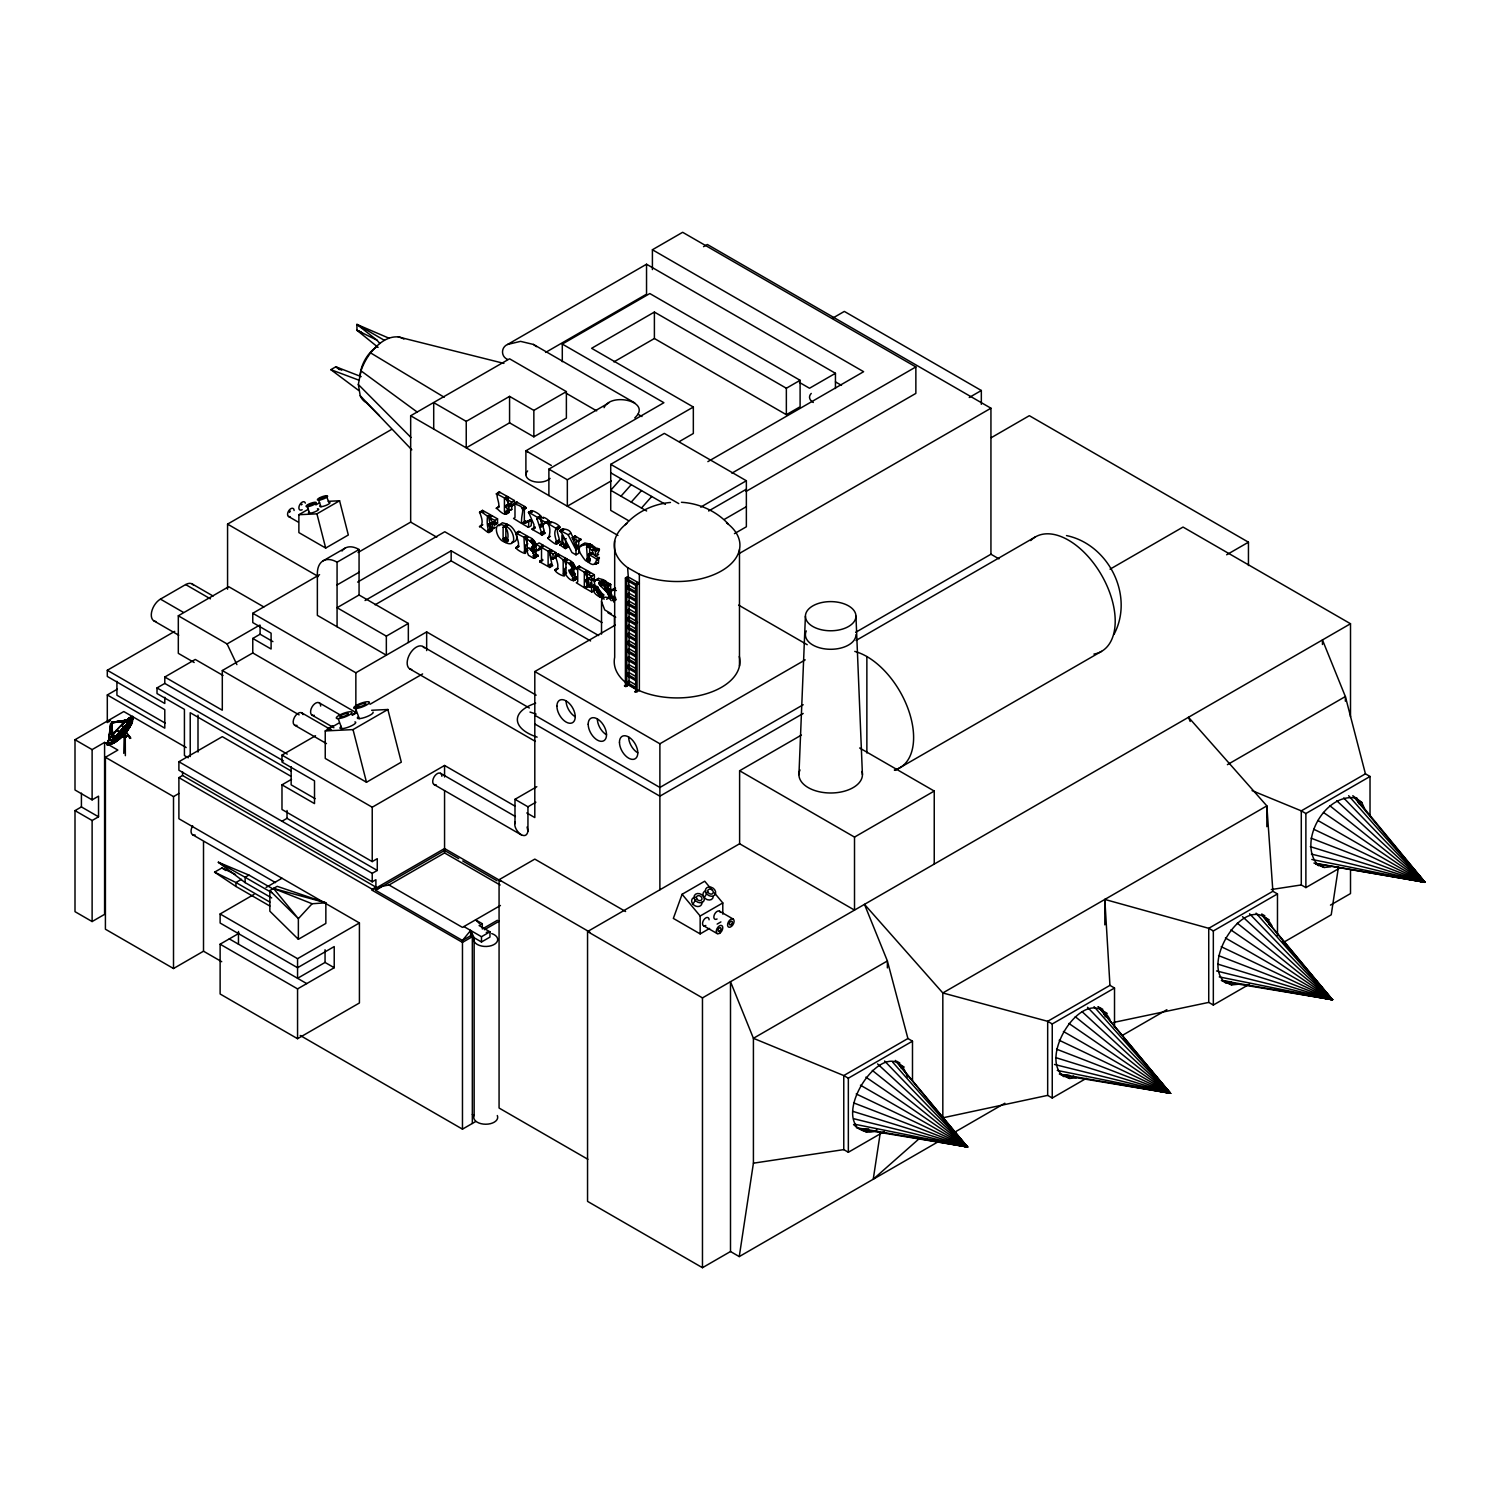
<?xml version="1.0" encoding="UTF-8"?>
<svg xmlns="http://www.w3.org/2000/svg" width="1500" height="1500" viewBox="0 0 1500 1500"><rect width="100%" height="100%" fill="white"/><g stroke="black" fill="none" stroke-linecap="round" stroke-linejoin="round"><path stroke-width="1.5" d="M378.094 347.362L356.944 330.262L356.944 324.45L389.025 338.212M472.331 1123.462L472.331 936.694L470.644 930.45L462.469 940.462L375.581 890.288L381.394 886.406L389.025 885L444.562 852.938L500.138 885.019M629.044 589.031L629.062 593.25L626.812 594.6L626.831 674.025L629.062 672.619L629.044 652.519M636.188 597.319L629.062 593.25L626.85 594.656L626.737 578.756L629.006 577.406L639.356 583.256L637.069 584.587L637.069 691.987L634.65 691.781L639.356 690.656A62.85 36.281 0 0 0 709.087 692.869A62.85 36.281 0 0 0 739.294 656.512M629.025 586.931L627.619 567.638A62.85 36.281 0 0 1 626.812 523.462M635.681 691.2L635.7 583.8L637.969 582.469M122.344 736.538L128.344 727.65L127.387 730.444M629.1 596.944L629.044 618.675M125.362 755.662L125.25 735.881M629.081 628.688L629.1 642.431M636.169 685.05L629.044 681L626.794 682.331L626.794 686.231L624.412 685.875L625.781 686.681L629.006 684.806L629.062 676.462M108.562 740.269L113.569 740.006A13.5 2.081 -46.9 0 1 116.1 736.519L114.713 736.031L121.181 735.394M127.069 724.425L127.088 723.019L127.256 724.5A14.119 2.044 -47.2 0 1 130.612 724.856L131.194 723.806L130.762 725.269A13.5 1.819 -47.8 0 1 128.25 728.756L127.912 729.75L129.225 728.194M127.256 724.556L127.256 723.094M125.644 736.275C125.1 732.169 124.144 733.2 125.475 734.569C115.275 738.075 123.563 738.506 124.519 733.013A14.513 2.269 -47.4 0 1 117.075 740.363L117.056 740.55A14.513 2.194 -47.9 0 1 112.05 742.444L112.219 742.144A13.688 1.988 -47.2 0 1 115.894 736.462L113.269 736.013L118.913 736.069L114.562 736.163L115.894 736.481A13.781 1.988 -47.3 0 0 116.888 740.288L117.056 740.55A13.5 1.856 -46.8 0 1 114.319 742.65L118.238 739.631L115.65 740.681M126.9 723.131L126.712 726.262L127.162 723.244M629.1 626.569L629.062 620.775M121.838 736.613L123.112 735.825L110.944 743.569M124.781 737.625C125.4 736.894 127.2 736.556 125.156 736.744M629.062 650.4L629.1 644.55M117.412 736.069L116.062 736.275A14.119 2.006 -47.4 0 1 123.056 728.175M121.406 733.125L119.756 732.15A13.5 2.081 -47.4 0 1 123.412 728.306L123.919 729.206L122.4 725.775L123.787 729.338M119.194 739.219L114.037 742.444A13.688 1.969 -47.2 0 0 116.944 740.306L116.944 740.175A14.119 2.062 -47.4 0 0 120.431 736.969L121.406 736.631L118.856 737.775L120.9 736.294M118.2 736.238L117.975 736.481A18.581 2.681 -47.3 0 1 107.438 744.544L107.4 744.637A18.581 2.681 -47.3 0 1 112.05 735.656L112.294 735.619A18.675 2.7 -47.3 0 1 116.794 730.369L116.906 730.219A18.281 2.644 -47.3 0 0 109.256 740.006M115.781 736.256L115.781 736.312A14.119 2.062 -47.4 0 0 116.756 740.381L115.744 740.944M129.319 736.556C130.556 735.994 119.925 736.05 124.312 733.819M131.25 720.75L131.137 722.362L131.194 720.788L112.519 722.212M119.062 739.05L116.944 740.175L118.388 739.837M120.356 732.525L117.544 730.894M798.938 774.675L805.406 616.181M132.806 716.719L131.85 721.65A14.55 2.119 -46.6 0 1 130.819 725.025L130.425 725.288A13.688 1.95 -47.4 0 1 124.706 732.544L124.331 732.881M125.213 737.475C128.231 736.312 120.881 736.838 124.837 737.681M121.894 725.062L121.969 724.688A18.581 2.7 -47.3 0 1 130.144 717.413A18.506 2.681 -47.3 0 0 121.781 724.594L121.556 724.8M116.756 740.325L115.631 740.756M116.269 736.312A13.5 2.1 -47.1 0 1 119.569 732.394L118.463 731.531M119.287 738.938L126.769 731.644L125.531 733.106M132.375 720.956L133.088 717.6A18.675 2.7 -47.3 0 1 123.675 730.763A18.394 2.662 -47.3 0 0 133.144 717.075A18.394 2.662 -47.3 0 0 122.306 724.688M132.956 719.381L132.787 717.806L131.137 724.65M132.731 719.344L132.881 717.562M110.85 723.713L108.844 740.513L110.681 723.581L112.706 722.175L131.419 721.087L133.069 717.994M493.762 527.288L495 527.212M509.156 504.169L505.65 505.65L507.863 510.544L511.706 509.55L511.856 504.581M379.444 415.706L366.3 402.656A36.938 21.319 -60 0 1 360.225 395.756L358.331 384.506L360.975 370.819A36.938 21.319 -60 0 1 370.594 352.894C377.288 344.55 386.831 335.981 398.287 336.919L503.906 363.394M590.194 582.431L591.6 583.744L591.769 578.775M130.162 720.637L130.406 717.225M130.388 720.712L130.463 718.931M130.2 722.362L130.519 717.638M122.475 735.956L120.037 738.075L121.762 735.975M119.25 736.781L118.106 736.519L119.138 736.613M125.419 737.231L125.944 737.306M127.95 729.6L124.144 734.7L131.156 724.556M127.088 726.262L127.237 724.744A13.5 2.044 -47.8 0 1 129.975 722.644L129.488 724.425L130.237 720.581M606.638 599.306C616.031 593.044 589.669 583.481 603.581 581.1L603.581 579.788L600.825 581.381C588.713 575.644 596.419 592.219 602.794 594.206L600.056 597.094C595.8 595.181 589.481 589.556 596.887 586.294M611.419 590.644L615.562 588.244C608.456 589.144 611.119 596.906 615.188 599.625M599.4 558C594.188 560.269 596.438 568.144 588.75 562.519C592.612 560.381 585.337 553.65 591.225 552.75L599.025 558.337M514.988 823.762L514.988 799.312L527.944 806.794L527.944 831.244C525.731 842.531 512.156 828.956 515.194 821.962M601.519 634.125L601.519 601.575C601.087 595.256 609.113 596.456 611.231 600.694M580.725 539.006L576.094 542.119L576 547.987L578.738 546.394L578.831 540.525L581.006 539.644L575.081 535.913L576.319 537.9M609.375 597.712C613.669 596.194 610.275 590.869 608.006 588.75M127.556 729.769L127.988 727.688M130.237 722.569A13.5 1.931 -48 0 1 130.838 725.119L130.444 725.081A14.119 2.062 -47.2 0 1 128.044 728.475L128.1 727.556M559.875 544.669L561.844 543.994L561.938 535.163L563.475 538.069C559.688 544.219 572.269 553.931 559.781 544.725M112.481 722.719L111.019 723.9L108.825 740.288A18.281 2.644 -47.3 0 0 109.669 743.775L111.056 743.55L109.369 743.831M503.119 527.212L503.119 538.8L504.394 541.875L507.15 540.281L505.875 537.225L505.875 525.619L503.119 527.212L508.35 524.812C514.369 527.006 521.906 541.725 511.819 542.269M591.394 580.837L591.562 576.319L585.562 572.869L585.562 574.237C587.794 579.113 595.613 584.381 594.3 574.744L588.3 571.275L585.562 572.869M109.669 743.775L111.131 743.775M525.112 537.975C528.225 539.231 536.606 545.513 531.581 548.606C542.175 547.106 529.988 532.987 525.112 537.975L526.763 541.819M564.3 560.588C567.413 561.863 575.794 568.125 570.769 571.219C581.362 569.719 569.175 555.619 564.3 560.588L565.95 564.431M586.594 547.35C587.7 562.931 588.169 565.613 580.2 553.106C576.056 543.656 585.694 545.325 590.55 544.2L590.55 545.456L586.594 547.35L590.55 545.456M125.213 734.475L124.744 733.331L127.144 730.95M488.794 516.994L494.794 520.462L494.625 524.944L488.794 516.994L491.55 515.419L497.55 518.869L497.494 523.2L496.312 522.806M514.35 504.862L514.406 500.55L508.406 497.081L505.65 498.656L510.881 506.456L513.638 504.862M117.975 736.462A18.506 2.681 -47.3 0 1 107.475 744.487A18.506 2.681 -47.3 0 1 112.069 735.619L112.387 735.619M526.763 544.837L525.112 546.694L528.469 555.281L533.569 558.225L538.181 555.712L534.3 558.188M565.95 567.469L564.3 569.325C564.113 575.456 573.562 585.731 576.75 577.444C575.044 584.156 564.562 564.994 570.731 571.2M597.319 554.062C604.275 542.663 591.919 553.95 589.012 547.725L591.769 544.894L589.012 546.487C597.337 546.3 597.206 563.288 592.312 550.856M132.769 717.956L132.787 717.9A18.244 2.681 -47 0 1 131.325 720.862A18.244 2.719 -47.1 0 1 127.988 725.513L127.988 725.906A18.394 2.662 -47.3 0 1 123.525 731.119L123.225 731.231A18.675 2.7 -47.3 0 1 113.625 740.869L113.231 741.131A13.5 1.913 -46.8 0 0 114.206 742.669L115.781 741.825M730.5 1251.525L739.256 1256.587L753.413 1163.175L753.413 1038.3L730.5 981.694L730.5 1251.525L702.469 1267.706L587.55 1201.369L587.55 931.556L739.612 843.75L854.513 910.106L854.513 837.094L739.612 770.756L739.612 843.75M880.144 1133.662L873.244 1179.225L920.212 1137.788M1338.469 866.962L1331.231 914.812L1283.231 942.525M129.938 725.887L131.231 722.212M130.988 723.806L131.475 721.05M111.6 723.113L113.175 740.906L111.15 723.469L113.419 741.131L114.713 741.075L113.419 741.131A18.394 2.662 -47.4 0 1 109.837 743.906L109.425 744.038A18.675 2.7 -47.3 0 1 107.025 743.719L112.031 742.163L110.381 743.119M132.731 716.381L129.694 725.737M128.925 728.231L132.037 722.663A14.513 2.119 -46.7 0 0 131.85 721.65L132.169 719.85M129.9 737.044L130.556 738.319L129.469 737.681M559.8 526.931C545.812 530.231 567.919 555.075 547.95 538.5C549.694 536.887 551.119 528.113 548.288 524.513C547.312 518.175 561.6 525.375 559.462 527.794C553.162 530.175 563.925 542.362 557.025 543.75M113.175 740.906L111.769 723.263M125.756 732.15L128.681 728.006M126.375 727.875L126.825 726.112L126.562 727.987M122.681 736.181L123.3 734.925L119.887 737.906M131.981 722.925L131.681 722.812A13.688 1.969 -47.5 0 0 131.531 721.856L131.625 721.575A14.513 2.044 -46.7 0 0 130.162 722.306L130.444 720.712M120.244 737.944L118.05 739.444M126.469 730.5L125.925 732.656M607.95 590.269L606.487 590.044L602.044 583.387C602.362 582.075 610.875 585.994 607.95 590.269L610.706 588.675L610.519 584.156L605.869 585.15M555.956 557.288L551.719 558.581L549.319 551.944L552.075 550.35L555.956 552.6L555.956 557.288L552.675 559.294L551.719 558.581M129.844 722.306L129.844 722.306A14.55 1.913 -47.3 0 0 119.662 732.112L118.444 731.606M119.756 732.225L118.65 731.381L119.756 732.15A13.5 2.119 -47.4 0 1 123.431 728.306L123.169 728.025M130.725 738.056L126.131 732.094L128.138 729.731M111 743.85L114.094 742.463A13.688 1.969 -47.2 0 1 112.294 742.219L116.119 740.381M610.95 598.125L614.212 596.138M121.706 725.006L122.606 725.887M543.3 518.344C541.931 515.062 552.919 522.394 547.369 521.4L546.656 521.775M601.781 581.1L606.262 587.044M538.35 549.675C536.569 552.825 535.219 545.381 536.419 544.481L539.156 542.906L543.056 545.138L543.056 546.544L538.35 549.675L541.819 546.844M539.4 548.306L541.106 548.081M540.225 519.3L546.356 522.844L543.9 523.369L541.125 526.5L540.262 524.513C545.662 522.056 535.969 518.513 543.3 517.388M487.594 516.3C485.1 531.638 495.431 538.406 480.3 526.406C487.031 520.05 471.581 504.225 487.594 516.3L490.331 514.706C485.963 517.669 494.4 532.2 490.35 530.288M496.312 493.931L499.35 492.019L507.188 496.388C509.212 507.975 510.6 522.825 496.462 507.956C503.269 507.206 492.731 493.106 499.35 492.019M513.469 503.831C528.188 507.019 520.669 511.256 521.606 523.444L513.544 518.438L514.988 517.556L514.988 506.137L513.469 503.831L516.506 501.938L524.85 506.569L526.163 508.012L523.237 509.887M550.5 521.756L551.044 522.938M576 547.987L572.325 537.506L578.194 540.919L576.356 541.669M576.206 568.106L579.225 566.213L587.081 570.562L587.081 586.125L584.325 587.719L576.262 582.731L577.725 581.85L577.725 570.413L576.206 568.106L579.225 566.213M579.019 566.287L579.975 567.825M126.562 727.725L126.075 729.619L126.731 727.837M127.819 729.9L128.138 728.794M111.056 723.881L113.587 740.981L111.3 723.656L112.406 722.531L131.363 721.219M111.3 723.731L113.587 740.794M130.594 717.394A18.675 2.7 -47.3 0 0 126.919 720.206A18.675 2.7 -47.3 0 1 131.494 720.788L111.919 722.175L126.806 720.337A18.281 2.644 -47.3 0 1 131.25 720.956L112.631 722.531M106.988 743.719L114.112 741.581L112.387 742.369M108.675 743.513L107.213 743.438M130.95 723.581L129.806 726.694M131.85 721.65L132.338 719.906M524.7 551.981C529.163 556.594 513.694 548.812 516.45 547.331C522.769 544.8 511.988 532.819 518.869 531.356L526.706 535.725L527.438 550.388L524.7 551.981L523.969 537.3L515.906 533.025M555.169 569.925C564.131 567.3 546.337 545.906 563.156 559.931L565.894 558.337L566.025 572.381L563.269 573.975C570.3 580.106 547.706 570.3 557.925 568.331M532.331 528.619L533.831 528.938L533.962 524.55L528.544 512.212L537.975 517.669L536.981 518.794L542.306 535.069L532.444 529.556L535.069 527.025M532.238 512.325C527.663 507.225 543.769 515.662 539.944 516.675C539.606 519.862 546.3 532.875 543.825 533.1L541.069 534.675M591.825 554.231L591.225 552.75M506.175 514.181L504.431 511.369L504.431 497.962L496.388 493.688M126.9 723.169L126.581 720.131L126.938 721.8L126.562 720.319L112.706 722.381M123.3 730.875L124.781 732.881A13.5 1.8 -47.5 0 0 128.081 728.962L127.838 728.681A13.988 2.025 -47.3 0 1 120.769 736.575L121.762 737.081M566.213 538.519C562.575 540.769 570.75 547.594 567.225 546.6M110.625 744.131L113.981 742.5L107.456 744.919M112.406 742.481A13.5 1.894 -46.7 0 0 114.188 742.725L113.963 742.781A14.513 2.137 -48 0 1 112.331 743.438L115.725 741.525M538.631 548.925L544.256 545.85L550.875 549.656C547.444 553.106 553.762 565.819 551.362 565.519M132.619 720.938L132.094 722.625M115.294 739.406L113.569 740.006L116.888 738.431L110.156 740.288M127.838 725.662L128.212 726.825L127.988 725.85M498.919 525.825L502.331 522.75L507.15 524.138L506.1 525.319M711.675 889.575L704.719 881.213L682.087 894.281L673.35 918.413L700.163 933.9L709.594 928.444M113.213 739.875L111.694 740.194M125.569 732.469L125.1 733.406L125.231 732.394M575.494 579.263L577.35 578.25M129.113 728.344L130.106 726.638L126.956 731.175M128.513 726.188L129.356 724.237M113.569 740.006L113.419 739.913A14.513 1.969 -47.8 0 1 123.188 728.212L123.188 728.025A13.988 2.025 -47.3 0 0 116.269 735.938M121.969 735.881L123.844 734.738L122.906 735.3M129.994 726.806L130.744 725.231A14.513 2.231 -46.9 0 1 124.725 732.731L119.081 739.312M1113.975 634.444C1134.487 595.95 1108.8 544.444 1066.5 535.575M582.544 545.419L585.056 543.019L590.55 544.2M124.913 732.638L125.137 731.625M128.569 726.188L126.431 730.144M128.775 726.3L127.144 729.9M127.725 729.562L126.881 730.763M111.694 722.981L126.825 720.206L127.088 723.244M576.769 544.444L578.738 548.212L578.738 553.256L576 554.85L571.95 552.506L561.938 533.4C555.769 527.906 569.513 527.606 570.862 533.137L574.8 540.675M562.725 528.75L563.587 530.344M124.275 731.362L123.319 727.837A13.988 2.025 -47.3 0 1 126.844 724.594L127.237 724.781A13.5 2.044 -47.9 0 1 130.031 722.625L130.106 722.381M128.081 728.306A13.988 2.025 -47.3 0 0 131.569 721.613L131.569 721.556A13.988 2.025 -47.3 0 0 123.6 727.669M528.394 527.362C529.612 516.863 526.856 524.569 522.694 522.788L522.694 524.062L528.394 527.362L531.131 525.769C532.369 515.269 529.612 522.975 525.45 521.194L521.606 523.444M555.881 529.275L557.325 529.144L547.744 523.35M125.025 734.231L124.031 734.156L126.656 731.719M108.562 740.475L110.681 723.581M692.906 904.125L695.325 900.375M704.231 897.581L706.631 893.831M539.869 561.038L541.519 560.85L541.519 547.425L548.119 551.25L548.119 564.637L549.881 567.469L540.019 561.975L542.625 559.444M126.731 730.2L126.431 731.719M126.619 731.85L127.425 730.688M127.856 729.769L129.019 728.062M604.087 407.662C611.006 391.819 652.744 401.681 634.763 417.881M587.737 578.831L585.562 581.175C591.319 591 586.125 577.669 590.475 577.238M585.562 587.194L591.375 587.006L591.788 592.013L594.525 590.438L594.131 585.413L588.3 585.6L585.562 587.194L585.562 588.431L591.788 592.013M121.106 735.956L120.169 735.956M120.094 738.075L122.344 735.994M123.169 735.375L121.537 737.231M125.494 736.05L129.488 736.2M590.156 586.894L593.344 585M546.319 522.131L541.125 526.5M620.981 478.725L610.725 490.275L646.613 510.975M620.981 496.181L631.238 484.65M631.238 502.106L641.494 490.575M641.494 508.031L651.731 496.481M116.475 730.181A18.506 2.681 -47.3 0 0 112.088 735.394A18.581 2.7 -47.3 0 1 116.475 730.181L116.681 729.938M116.812 730.05L117.694 731.062M511.462 506.606L511.65 502.125L505.65 498.656M122.606 736.312L123.262 735.6L119.438 739.125M269.85 890.569L298.369 918.656L273.525 888.45L325.856 902.794L312.113 903.75L298.369 918.656L298.369 939.3L325.856 923.419L325.856 902.794L277.2 886.331L269.85 890.569L269.85 911.194L298.369 939.3M625.388 524.663C636.769 511.838 653.4 503.944 670.462 502.463M123.881 732.3L124.913 733.275M120.469 737.962L121.669 736.763M118.312 736.312L119.119 736.969M118.931 739.125L121.369 737.006L119.869 737.137M614.756 588.525L611.062 591.413M112.275 722.475L126.6 720.337A18.506 2.681 -47.3 0 0 116.963 729.844A18.581 2.681 -47.4 0 1 126.581 720.3M112.069 722.306L126.6 720.112M121.219 737.156L120.788 737.006A13.5 1.8 -47 0 1 114.562 742.463M535.575 546.45L532.894 546.806M571.5 571.069L574.763 569.081M534.9 558L532.762 551.944L528.45 547.856L531.544 548.587L535.913 545.85M538.031 556.106L535.163 556.331M835.444 388.5L835.444 373.294L646.538 264.225L507.581 344.456C500.831 347.231 500.831 356.663 507.581 359.419M120.431 736.519L122.062 735.375L120.919 736.969A13.5 1.781 -47.3 0 0 124.575 733.106L124.444 732.375M120.45 736.594L121.969 735.525M115.612 741.6L117.394 740.4M121.031 737.269L120.412 737.869M488.794 523.969C494.85 520.012 492.356 535.763 488.794 525.3L488.794 523.969L492.806 522.45M118.069 739.744L119.456 738.787M118.2 739.931L119.606 738.975M114.3 742.35L116.156 740.925M625.406 685.444L625.406 578.044L627.619 576.638M625.406 578.044L628.312 577.031M629.025 666.3L626.794 667.706L635.681 672.675M629.044 681L626.812 682.406L626.794 673.95L629.062 672.619L636.188 676.688M626.85 684.15L629.062 682.725L626.812 684.075L635.681 689.156M599.025 582.694L600.825 582.675L600.825 581.381M637.519 622.406L635.681 623.475L626.756 618.413L629.044 617.081L636.188 621.131M652.406 269.587L652.406 249.75L682.65 232.294L915.862 366.938L915.862 393.394L746.044 491.438M358.031 552.506L410.663 522.112L410.663 415.763L509.569 358.8L566.381 391.613L566.381 418.069L533.85 436.837L509.569 422.831L466.238 447.844L466.238 421.388L509.569 396.375L533.85 410.381L566.381 391.613M703.538 246.675L707.344 244.481L990.938 408.206L990.938 554.231L855.712 632.306M227.569 589.219L227.569 524.119L391.481 429.488M545.606 352.425L646.538 294.169L646.538 264.225M562.294 361.706L562.294 344.062L649.819 293.55L800.1 380.306L800.1 406.762L786.356 414.694L654.394 338.512L613.894 361.894M328.275 501.319L339.581 500.775L348.319 534.994L325.688 548.062L298.875 532.594L298.875 514.706L308.306 509.269M315.844 504.919L319.631 502.725M800.1 380.306L786.356 388.238L654.394 312.056L591.619 348.3L693.337 407.025L693.337 433.481L679.331 441.562M155.869 621.506A12.956 7.481 -60 0 1 151.594 612.075A12.956 7.481 -60 0 1 160.444 599.119L185.644 584.569A12.956 7.481 -60 0 1 193.594 585.281M298.875 514.706L316.931 513.844L339.581 500.775M194.175 662.494L178.312 653.344L178.312 615.788L228.713 586.688L263.831 606.956M107.306 722.587L107.306 694.969L164.794 728.156L164.794 709.65L107.306 676.444L107.306 670.275L174.731 631.35M323.137 560.812L345.131 548.119M608.831 402.919L525.9 450.806L525.9 474.675M107.306 694.969L117.263 689.212M359.062 594.994L337.069 607.706L386.344 636.15L386.344 655.2L317.362 615.375L317.362 573.581A27.862 16.087 60 0 1 337.069 562.2L359.062 549.506L359.062 594.994L408.337 623.456L408.337 642.488M252.769 613.275L355.856 672.788L355.856 712.463L252.769 652.95L252.769 638.456L271.106 649.031L271.106 633.169L252.769 622.575L252.769 613.275L319.575 574.706M287.25 754.106L164.794 683.419L164.794 677.025L195.262 659.438L223.031 675.469M178.312 615.788L227.081 643.931L259.331 625.312M188.287 757.781L184.425 755.55L184.425 709.387L157.012 693.544L157.012 687.919L164.794 683.419M337.069 584.944L359.062 572.25M496.462 494.381L500.175 492.356M75 739.725L92.119 749.606L104.588 742.406L104.588 914.344L92.119 921.544L75 911.663L75 810.619L92.119 820.5L98.531 816.806L98.531 796.163L92.119 799.875L75 789.994L75 739.725L123.787 711.544L186.188 747.562M252.769 638.456L260.1 634.219L272.925 641.625M548.888 495.562L548.888 469.125L663.9 402.712L562.294 344.062M357.619 582.094L444.788 531.75L602.062 622.556M479.456 512.269L482.494 510.356L490.331 514.706M504.431 497.962L507.188 496.388M479.606 512.719L483.319 510.694M496.312 508.238L499.219 506.363M496.388 508.538L499.125 506.944M511.65 502.125L514.406 500.55M505.65 505.65L511.125 503.194M164.794 677.025L222.3 710.212L222.3 670.538L252.769 652.95M505.65 506.962L508.406 504.056M832.256 318.394L844.331 311.419L981.337 390.506L981.337 404.306M510.413 506.062L513.169 504.469M513.619 504.281L517.331 502.256M510.881 506.456L514.406 504.563M479.456 526.556L482.812 524.738M504.563 512.044L507.319 510.45M479.531 526.875L482.213 524.981M505.219 512.7L508.144 511.238M507.863 510.544L511.125 509.419M505.556 512.962L508.294 511.369M508.387 510.994L511.819 509.325M504.938 513.825L508.819 511.875M494.794 520.462L497.55 518.869M505.95 514.256L509.006 512.362M489.544 524.081L494.269 521.531L490.069 524.044M491.887 523.387L494.625 521.794M548.888 469.125L567.337 479.775L693.337 407.025M488.794 525.3L491.55 523.725M492.094 523.65L494.85 522.075M522.094 508.162L524.85 506.569M494.025 524.775L496.781 523.2M494.794 524.475L497.55 522.881M494.625 524.944L497.494 523.2M523.106 508.931L525.844 507.356M365.062 600.525L451.163 550.819L598.669 635.55M522.506 509.719L526.087 507.675M522.712 509.794L526.163 508.012M487.725 530.381L490.462 528.787M488.381 531.038L491.287 529.575M491.531 529.331L494.269 527.737M488.7 531.3L491.438 529.706M491.887 529.481L494.963 527.663M488.1 532.163L490.837 530.569M489.225 531.788L491.962 530.212M489.094 532.575L492.15 530.7M504.394 541.875C495.881 539.775 491.7 519.45 504.394 525.712L507.15 524.138M628.744 520.763L610.725 510.375L610.725 464.344L664.331 433.387L746.362 480.75L746.362 526.781L734.438 533.644M528.469 512.438L531.506 510.581M528.506 512.681L531.262 511.106M221.719 961.706L203.513 951.206L173.513 968.531L105.412 929.212L105.412 757.275L117.862 750.075L104.588 742.406M531.394 511.35L528.656 512.944L531.581 511.575M375.075 604.8L451.163 560.869L590.588 640.95M523.612 523.2L526.369 521.606M526.819 521.719L530.006 519.844M524.269 523.35L530.438 519.994M525.037 523.331L528.975 521.044M528.019 521.831L530.775 520.237M528.244 522.075L530.981 520.481M537.769 517.369L540.506 515.775M537.188 518.25L540.731 516.094M537.619 518.306L540.788 516.413M537.056 519.094L540.694 516.656M503.119 538.8L505.875 537.225M537.075 519.131L539.831 517.556M503.344 539.475L506.081 537.881M503.756 540.037L506.494 538.462M515.85 533.25L518.869 531.356M516 533.7L518.738 532.125M504.394 540.637L507.15 539.062M516.956 533.269L519.712 531.694M505.613 526.388C514.106 528.506 518.4 548.906 505.613 542.569L508.35 539.738M611.344 480.825L567.337 506.213L567.337 479.775M505.613 542.569L508.35 540.994M532.144 528.9L534.9 527.306M532.219 529.219L534.975 527.625M532.444 529.556L535.2 527.962M546.094 522.206L548.85 520.613M546.281 522.525L549.038 520.931M546.056 523.125L549.094 521.25M540.562 527.25L543.319 525.656M523.969 537.3L526.706 535.725M547.688 523.575L550.706 521.681M548.794 523.594L551.55 522M525.487 538.181L528.225 536.587M515.85 547.575L518.738 545.7M540.694 532.894L543.45 531.319M515.906 547.875L518.663 546.281M516.112 548.175L518.869 546.6M529.594 540.862L532.35 539.288M541.688 533.812L544.425 532.238M542.212 534.319L544.95 532.725M530.513 541.688L533.269 540.112M542.081 535.125L545.138 533.25M525.112 545.438L527.869 543.844M530.7 541.875L533.644 540.487M556.181 527.85L558.938 526.256M531.938 543.263L534.694 541.688M556.481 529.294L560.006 527.25M557.156 529.425L560.081 527.569M532.688 544.444L535.425 542.85M533.119 545.588L535.875 543.994M75 810.619L81.413 806.925L98.531 816.806M524.081 551.344L526.838 549.769M559.819 530.644L563.1 528.75M547.688 537.881L550.425 536.306M559.95 531.056L563.569 528.956M533.269 546.656L536.006 545.081M560.306 531.431L563.044 529.837M524.869 552.112L527.831 550.688M835.444 373.294L809.513 388.256L799.462 382.444M531.3 550.106C537.038 545.325 534.169 554.944 538.162 555.619M531.562 550.369L534.319 548.794M532.256 551.156L534.994 549.581M536.419 544.481L540.3 546.731L543.056 545.138M386.344 636.15L408.337 623.456M532.762 551.944L535.519 550.369M533.081 552.694L535.837 551.1M537.281 550.481L540.037 548.888M533.194 553.331L535.931 551.756M537.881 550.631L540.938 548.663M555.881 541.669L558.638 540.075M559.969 530.344L568.125 534.731L570.862 533.137M556.275 542.156L559.012 540.562M533.194 555.675L535.931 554.081M556.481 542.325L559.219 540.731M533.25 555.994L536.006 554.4M555.806 543.188L559.462 540.938M533.494 556.219L536.663 554.625M534.113 556.181L537.225 554.625M556.181 543.413L559.913 541.406M239.1 933.225L220.125 944.194L220.125 993.994L297.562 1038.694L359.419 1002.975L359.419 922.95L178.894 818.738L178.894 777.619L372.225 889.237L375.9 887.119L375.9 879.712L372.225 881.831L178.894 770.212L178.894 761.737L222.3 736.669L291.038 776.362M534.656 556.294L537.562 554.812M557.325 543.45L560.081 541.875M535.181 556.8L537.938 555.206M533.569 558.225L536.325 556.631M548.119 551.25L550.875 549.656M559.763 544.875L563.25 543.094L560.494 544.688M572.25 537.731L575.269 535.856M561.131 544.669L563.888 543.075M572.344 538.106L575.081 536.512M572.663 538.5L575.419 536.906M572.812 538.65L575.55 537.056M563.569 544.969L566.306 543.394M707.869 461.625L863.625 371.7L652.406 249.75M563.831 545.719L566.569 544.125M564.281 546.45L567.019 544.856M539.7 561.319L542.438 559.725M539.775 561.638L542.531 560.062M564.919 547.2L567.675 545.606M540.019 561.975L542.756 560.4M549.319 551.944L553.2 554.175L555.956 552.6M565.35 547.594L568.106 546.019M565.669 548.025L568.406 546.431M576.094 542.119L580.931 539.325M565.462 548.625L568.5 546.788M577.875 541.519L581.006 539.644M555.019 555.862L558.056 553.987L565.894 558.337M555.169 556.331L558.881 554.306M555.637 556.819L558.806 555.6M552.319 559.125L555.056 557.55M355.856 672.788L426.656 631.912L536.156 695.156M580.763 545.438L584.212 543.337M178.894 777.619L182.55 775.5L375.9 887.119M580.2 546.131L582.938 544.538M548.25 565.331L551.006 563.738M576 554.85L576 549.806L578.738 548.212M548.906 565.988L551.663 564.394M549.075 566.119L551.812 564.525M549.225 566.231L551.981 564.656M549.769 566.737L552.506 565.163M586.931 545.363L589.688 543.769M587.362 545.569L590.1 543.975M549.637 567.525L552.712 565.65M564.675 560.794L567.413 559.219M555.019 570.188L557.775 568.612M555.094 570.506L557.85 568.913M568.781 563.494L571.538 561.9M592.031 550.425L595.069 549.281M569.7 564.319L572.456 562.725M594.169 550.087L597.506 548.362M572.644 562.913L569.888 564.506L572.831 563.119M594.956 549.975L597.938 548.494M588.169 554.644L590.906 553.05M588.337 555.131L591.094 553.556M595.8 550.594L598.556 549.019M588.244 554.4L592.219 553.181M595.931 550.894L598.669 549.3M595.969 551.269L598.706 549.694M571.125 565.894L573.881 564.3M731.887 473.156L915.862 366.938M105.412 757.275L173.513 796.594L178.894 793.481M571.856 567.075L574.612 565.481M586.556 559.106L589.312 557.512L589.988 545.325M586.725 559.594L589.312 557.512M572.306 568.2L575.044 566.625M587.044 560.044L590.288 558.956L587.531 560.55M572.456 569.288L575.194 567.694M563.869 574.594L566.625 573.019L564.056 574.725M595.481 556.275L598.65 554.475M570.112 571.181L575.081 568.481M587.381 561.712L590.288 560.231L587.531 561.806M576.356 568.556L579.094 566.981M576.281 567.863L580.069 566.531M570.487 572.719L573.375 571.275L575.7 577.312M570.75 573L573.506 571.406M589.481 554.756L596.381 558.919L599.119 557.325M571.425 573.787L574.181 572.194M599.344 558.206L596.4 559.931L599.325 557.644M571.95 574.575L574.688 572.981M572.269 575.306L575.006 573.713M572.362 575.962L575.119 574.369M594.206 564.338L598.425 562.706L598.725 558.356M594.919 564.375L598.069 562.781M595.669 564.3L598.425 562.706M572.362 578.288L575.119 576.712M572.438 578.606L575.194 577.031M577.312 568.125L584.325 572.156L587.081 570.562M572.663 578.831L576.413 577.238M573.094 578.831L576.675 577.388M573.844 578.906L576.75 577.444M574.012 579.019L577.125 577.837M700.688 507.112L746.362 480.75M573.488 580.8L577.219 578.738M585.562 579.844L589.05 578.362L586.294 579.956M591.562 576.319L594.3 574.744M178.894 761.737L372.225 873.356L377.269 870.45L377.269 858.675L372.225 861.6L281.981 809.494L281.981 784.837L314.513 803.606L314.513 780.862L281.981 762.094L281.981 755.119L315.525 735.75M327.3 728.962L333.019 725.662M352.05 714.675L355.856 712.463M370.012 704.288L422.606 673.931M371.644 710.269L387.863 709.5L401.306 762.15L366.488 782.25L325.238 758.438L325.238 730.931L338.794 723.113M352.331 715.294L356.194 713.062M708.638 510.994L746.362 489.206M591.525 580.688L594.3 578.794M594.356 580.8L598.5 578.4L603.581 579.788M594 581.569L598.5 578.4M588.281 585.188L591.038 583.612M588.638 585.337L591.731 583.519M585.562 588.431L588.3 585.6M591 586.725L593.738 585.15M591.375 587.006L594.131 585.413M591.619 587.269L594.375 585.675M598.894 583.181L602.756 580.875M591.75 587.587L594.487 586.013M598.987 583.725L604.8 580.538L608.85 583.669M599.25 584.325L602.006 582.731M602.606 582.525L605.363 580.931M593.888 588.263L596.7 586.425M599.7 584.981L602.456 583.387M603.113 582.881L605.869 581.287M594.131 587.888L597.994 586.875M600.356 585.712L603.094 584.138M600.056 597.094L595.556 589.163L598.312 587.569M325.238 730.931L353.025 729.6L387.863 709.5M600.975 586.331L603.731 584.738M595.95 590.269L598.688 588.694C598.762 591.375 607.35 597.225 601.256 596.494L601.256 597.788L604.256 599.081M605.381 584.794L608.137 583.2M606.3 585.244L609.619 583.481M596.438 591.375L599.194 589.781M607.2 585.188L609.956 583.612M607.537 585.431L610.275 583.856M607.762 585.75L610.519 584.156M597.075 592.481L599.812 590.887M607.894 586.106L610.65 584.513M607.95 586.538L610.706 584.944M724.519 519.281L746.362 506.663M600.581 592.013L597.825 593.606L600.712 592.219M604.5 589.594L607.256 588M598.931 594.881L601.669 593.306M606.3 591.487L610.631 588.956M609.206 590.1L606.45 591.675L609.356 590.325M600.056 595.8L602.794 594.206M601.256 596.494L604.012 594.9M607.556 593.231L610.294 591.638M608.194 594.45L610.95 592.875M608.587 595.613L611.344 594.038M281.981 784.837L291.544 779.306M608.719 596.737L611.475 595.144M608.587 597.75L611.344 596.156M608.194 598.5L610.95 596.925M611.194 597.731L614.55 596.269M613.013 600.131L612.619 599.006L615.375 597.431L615.75 598.538L613.013 600.131L614.119 602.325M613.5 601.219L616.256 599.644M969.244 397.481L981.337 390.506M526.781 812.944L534.806 817.575L534.806 671.55L615.206 625.144M738.656 553.856L990.938 408.206M281.981 821.25L287.025 818.344L377.269 870.45M269.85 906.038L235.95 886.462L214.594 872.156L221.925 867.919L235.519 874.5M991.331 437.644L1029.338 415.688L1248.45 542.194L1248.45 565.519M535.669 703.181C509.812 711.9 512.288 728.981 537.131 737.119M241.444 879.319L235.95 882.506L214.594 872.156M273.6 889.312L248.925 875.081L245.119 877.275L218.325 862.256L245.119 882.6L271.688 897.938M281.981 755.119L372.225 807.225L444.562 765.469L514.763 805.988M220.125 944.194L297.562 988.894L334.219 967.725L334.219 946.575L297.562 967.725L220.125 923.025L220.125 913.969L254.044 894.375M266.025 887.475L281.981 878.25M514.988 799.312L536.812 786.712M372.225 889.237L372.225 890.288L444.562 848.531L500.719 880.95M375.581 890.288L444.562 850.462L458.7 858.638M527.944 806.794L535.875 802.219M534.806 671.55L659.888 743.775L805.219 659.869M220.125 913.969L297.562 958.669L359.419 922.95M856.013 640.481L1035.431 536.887M334.219 967.725L325.05 962.437L297.562 978.319L297.562 958.669M587.85 1159.275L499.069 1108.031L499.069 879.731L534.806 859.106L625.594 911.512M803.194 704.738L659.888 787.463L534.806 715.256M803.194 713.456L659.888 796.181L534.806 723.975M500.437 905.494L462.469 927.394L389.025 885M739.612 770.756L801.394 735.075M497.4 920.288L482.306 929.006L482.306 923.719L479.1 925.556L489.956 931.819L489.956 937.106L481.481 942L470.644 935.737L462.469 940.462M372.225 890.288L462.469 942.394L472.331 936.694M484.444 929.719L499.069 921.262M1110.056 569.175L1183.031 527.062L1350.506 623.738L1350.506 716.794M463.912 926.569L481.481 936.712L489.956 931.819L486.281 932.344M1226.644 554.775L1248.45 542.194M895.275 770.381L1101.525 651.375M700.163 933.9L700.163 916.013L722.794 902.944L714.45 892.913M854.513 837.094L934.237 791.062L934.237 864.075M717.131 924.094L720.9 921.919M300.225 1035.487L462.469 1129.144L475.706 1121.513M587.55 931.556L702.469 997.894L1350.506 623.738M1227.394 764.663L1345.369 696.544L1322.456 639.938L1322.456 644.494M1370.025 815.831L1370.025 776.475L1365.431 773.831L1301.287 810.862L1252.069 790.613M912.488 1080.506L912.488 1041.169L907.913 1038.525L843.769 1075.556L753.413 1038.3L887.381 960.956L864.469 904.35L942.825 992.963L1047.675 1021.313L1052.25 1023.956L1114.519 988.013L1114.519 1027.35M1339.95 867.919L1305.881 887.587L1301.287 884.944L1301.287 810.862L1305.881 813.525L1370.025 776.475M884.419 1131.431L848.344 1152.262L843.769 1149.619L843.769 1075.556L848.344 1078.2L912.488 1041.169M1114.519 988.013L1109.944 985.369L1047.675 1021.313L1047.675 1095.375L1052.25 1098.019L1086.394 1078.312M1277.475 935.588L1277.475 893.925L1272.881 891.281L1208.737 928.312L1104.825 899.438L1104.825 924.862M1249.406 984.206L1213.331 1005.037L1208.737 1002.394L1208.737 928.312L1213.331 930.956L1277.475 893.925M1330.463 905.119L1350.506 893.569L1350.506 870.3M739.256 1256.587L940.069 1140.656M954.244 1132.463L1004.869 1103.231M1122.319 1035.413L1166.869 1009.706M358.781 390.525L330.844 369.656L335.831 366.806L361.181 376.613M629.062 610.725L626.756 612.038L635.681 617.119M113.981 741.319L115.987 740.194M114.094 742.706L112.5 743.419L114.337 742.388M116.812 738.6L118.575 737.644M539.062 548.438L540.3 546.731M114.037 741.3L112.237 742.2A13.5 2.006 -46.8 0 1 113.025 740.887M507.581 344.456L520.538 341.363L533.494 344.456L634.763 402.919M119.569 732.394L118.575 731.737M876.863 1129.969C868.462 1135.088 859.913 1130.175 853.556 1124.569M119.419 731.944L117.675 730.744M121.219 736.838L122.213 736.538M126.881 724.8L126.881 724.519A14.119 2.006 -47.3 0 0 123.394 727.819L123.244 728.194M115.181 739.5L117 738.787M123.188 731.231L123.375 731.306A18.281 2.644 -47.3 0 1 113.737 740.644M516.506 501.938L516.825 503.175M612 590.119L616.369 590.513M482.494 510.356L483.637 512.456M121.35 735.188L120.056 735.6L121.181 735.337M558.056 553.987L558.375 555.244M110.606 743.925L107.4 744.637M560.006 542.1L558.938 541.819M116.756 730.425L117.825 730.931M508.931 512.606L507.206 511.95M108.637 743.25L110.419 743.025M574.237 569.475L571.35 569.212M1047.675 1095.375L942.825 1117.819L942.825 992.963L1266.844 805.894L1188.487 717.281L1190.194 721.481M1113.862 1022.381L1208.737 1002.394M115.819 740.606L114.469 740.887L115.912 740.869M1271.325 889.538L1301.287 884.944M753.413 1163.175L843.769 1149.619M112.162 722.4L126.394 720.3M506.4 505.763L508.95 505.312L508.744 511.163M1315.463 863.944L1324.2 867.469L1330.837 866.794M1231.481 981.825L1223.269 981.094M1261.706 914.513L1332.45 999.75L1221.375 980.513L1231.65 984.9L1238.287 984.244M1069.481 1075.369L1061.269 1074.619M1069.631 1078.444L1065.056 1075.8L1170.431 1093.275L1098.244 1006.706L1170.431 1093.275L1059.356 1074.038L1069.631 1078.444L1076.269 1077.788L1073.213 1076.025M868.725 1128.844L862.087 1129.5L858.3 1128.319M131.081 720.956A18.506 2.681 -47.3 0 1 118.444 735.956A18.581 2.681 -47.4 0 0 131.137 720.919L112.069 722.044M113.513 740.794L114.581 740.794M552.675 559.294L553.2 554.175M110.231 740.175L108.788 740.475L110.306 740.381M681.45 502.294C699.056 503.288 716.325 511.031 728.306 524.025M611.231 613.669L604.744 609.919L601.519 601.575M525.994 508.294L524.344 508.481L524.344 521.85M1315.819 863.644L1425 882.3L1357.181 799.763L1361.756 802.425L1364.494 808.481M896.719 1061.756L967.463 1146.975L862.087 1129.5L866.663 1132.144M1313.925 863.062L1425 882.3L1352.812 795.712L1361.756 802.425M856.388 1127.738L967.463 1146.975L895.275 1060.406M1369.875 872.175L1374.469 873.019M1379.062 873.862L1425 882.3L1409.869 864.506M1275.037 989.194L1279.631 990.037M1284.225 990.881L1295.7 993M1300.294 993.844L1332.45 999.75L1261.725 914.944M1117.612 1083.581L1122.206 1084.425M1126.8 1085.269L1131.394 1086.112M1135.987 1086.956L1170.431 1093.275L1123.519 1038.169M916.95 1137.694L921.544 1138.538M926.138 1139.381L967.463 1146.975L949.312 1125.638M118.931 736.744L120.638 736.763L118.931 736.8M1311.825 859.462L1425 882.3L1348.631 795.694M1219.275 976.912L1332.45 999.75L1282.5 941.062M1057.256 1070.438L1170.431 1093.275L1094.081 1006.669M854.288 1124.137L967.463 1146.975L892.631 1062.113M1407.113 878.156L1425 882.3L1415.606 872.231M1319.044 996.637L1332.45 999.75L1256.081 913.144M1154.794 1089.656L1170.431 1093.275L1159.481 1081.538M954.056 1143.881L967.463 1146.975L962.775 1141.95M530.006 712.069L536.175 714.113M1311.356 854.062L1425 882.3L1343.737 797.981M1216.538 970.95L1332.45 999.75L1321.5 987.994M1054.519 1064.475L1170.431 1093.275L1087.537 1007.288M853.819 1118.737L967.463 1146.975L884.569 1060.987M505.613 541.312C509.231 540.675 508.425 530.55 505.613 527.625L508.35 524.812M594.15 579.244L593.119 578.738M112.069 735.656L113.513 735.975M112.144 735.825L113.4 736.181M1357.388 798.356C1326.188 790.875 1296.431 842.438 1318.5 865.706M1268.888 924.169L1271.944 925.931C1250.081 885.544 1198.088 962.475 1225.95 983.156M1109.944 1019.475C1088.062 979.087 1036.069 1056 1063.95 1076.681M907.444 1077C892.125 1029.769 837.544 1101.394 856.613 1126.331M1416.112 879.525L1425 882.3L1336.763 800.775M1310.288 846.638L1425 882.3L1329.844 805.725M1328.006 998.363L1332.45 999.75L1249.556 913.762M1217.738 964.087L1332.45 999.75L1242.506 916.669M1163.775 1091.194L1170.431 1093.275L1082.194 1011.769M1055.719 1057.612L1170.431 1093.275L1167.019 1090.125M963.019 1145.588L967.463 1146.975L877.537 1063.894M852.75 1111.312L967.463 1146.975L962.325 1142.231M131.85 722.494L132.056 722.569A14.513 2.175 -46.7 0 1 130.819 725.006M330.844 369.656L358.725 380.1M596.7 548.513L591.769 544.894M1311.112 838.162L1425 882.3L1323.45 812.475M1218.562 955.613L1332.45 999.75L1329.019 996.581M1056.544 1049.156L1170.431 1093.275L1075.275 1016.7M853.575 1102.856L967.463 1146.975L872.306 1070.4M273.525 888.45L312.113 903.75M362.831 333.675L356.944 330.262L361.219 332.044M248.925 875.081L218.325 862.256L225.975 866.794M1418.681 879.581L1425 882.3L1317.956 820.5M1328.231 997.931L1332.45 999.75L1237.294 923.175M1166.231 1091.475L1170.431 1093.275L1166.775 1090.537M963.263 1145.175L967.463 1146.975L961.969 1142.85M124.144 737.569L123.787 753.375M1313.756 829.256L1425 882.3M1221.206 946.706L1332.45 999.75L1227.075 982.256L1231.65 984.9M1059.188 1040.25L1170.431 1093.275L1068.9 1023.45M856.219 1093.95L967.463 1146.975L865.913 1077.15M113.381 740.1L113.325 740.081A14.513 2.025 -47.9 0 0 112.088 742.425M626.081 578.438L637.069 584.587M356.944 330.262L376.95 340.144L379.856 343.5M122.175 733.575L121.05 733.125L122.044 733.725M127.275 733.837L129.919 738.506M122.794 735.469L123.713 734.981M120.225 732.656L121.2 733.331M635.681 671.1L626.794 666.112L629.025 664.706L636.169 668.756M626.756 580.35L635.7 585.375M636.188 589.387L629.025 585.337L626.756 586.688L635.7 591.731M626.756 588.263L635.7 593.306M627.619 567.638L639.356 574.256A62.85 36.281 0 0 0 721.987 570.619A62.85 36.281 0 0 0 726.525 522.844M629.006 684.806L636.169 688.856M637.969 689.869L639.356 690.656L639.356 574.256M626.756 620.006L635.681 625.069M636.169 660.806L629.025 656.756L626.756 658.088L635.681 663.15M626.756 659.681L635.681 664.744M626.812 594.6L635.7 599.663M626.756 604.087L635.7 609.188M626.775 635.85L635.681 640.931M626.794 682.331L635.681 687.394M636.188 636.994L629.081 632.925L626.775 634.256L635.681 639.356M635.681 647.288L626.794 642.206L629.081 640.856L636.188 644.944M626.756 651.694L635.681 656.812M626.794 673.95L635.681 679.031M626.831 596.175L635.7 601.256M636.206 605.25L629.1 601.163L626.794 602.475L635.7 607.594M636.188 613.181L629.081 609.113L626.794 610.425L635.681 615.544M626.775 627.881L635.681 633M626.812 643.781L635.681 648.862M636.188 652.875L629.1 648.787L626.812 650.081L635.681 655.219M626.812 675.525L635.681 680.625M835.462 381.9L841.5 385.369M990.938 554.231L998.981 558.881M638.006 414.225L641.981 416.531M566.306 393.337L596.681 410.869M1319.625 864.806L1324.2 867.469M610.725 464.344L678.75 503.606M376.95 340.144L356.944 324.45L384.431 340.331M610.725 472.819L665.4 504.375M527.644 451.8L525.9 450.806L551.381 465.506M466.238 421.388L433.706 402.619L433.706 429.056M341.719 370.2L335.831 366.806L339.488 369.619M410.663 415.763L617.944 535.444M738.638 605.119L807.225 644.719M1261.781 914.044L1264.838 915.806M1264.613 917.212L1269.206 919.856M1225.406 937.95L1332.45 999.75L1230.9 929.925M859.65 747.994L934.237 791.062M607.987 612.788L615.731 617.269M636.188 629.062L629.119 624.975L626.812 626.287L635.681 631.406M410.663 522.112L436.762 537.169M288.562 516.506L298.35 522.169M1099.762 1007.587L1102.819 1009.35M1102.612 1010.756L1107.188 1013.4M227.569 524.119L318.356 576.544M422.812 646.481L529.35 708M1063.406 1031.475L1170.431 1093.275M409.856 668.944L535.388 741.413M192.131 583.931L213.075 596.025M185.644 584.569L210.412 598.856M719.494 911.175L733.2 919.069A4.631 2.681 -60 0 1 731.625 926.287A4.631 2.681 -60 0 1 727.688 923.831A4.631 2.681 -60 0 1 733.2 919.069M160.444 599.119L183.3 612.319M319.181 702.806L341.025 715.406M440.531 773.288L515.4 816.525M703.5 925.706L717.206 933.6M153.975 620.925L178.725 635.212M434.044 784.519L521.456 834.994M312.056 715.144L333.9 727.762M301.706 712.819L331.481 730.012M222.3 670.538L299.119 714.881M896.794 1061.287L899.85 1063.05M904.219 1067.1L899.644 1064.456L901.462 1068.506M294.713 725.231L326.475 743.587M860.438 1085.175L967.463 1146.975M499.069 879.731L589.856 932.156M462.75 860.962L497.1 880.8M157.012 687.919L283.481 760.931M291.319 771.094L190.219 712.725L190.219 756.581M107.306 670.275L164.794 703.481L164.794 697.294M315.094 798.656L291.15 784.837L291.15 766.631M165.356 723.188L116.925 695.231L116.925 681.337M482.306 923.719L475.575 919.837L479.4 923.456M192.656 834.769L275.531 882.619M271.688 892.612L245.119 877.275L245.119 882.6M269.85 902.081L235.95 882.506L235.95 886.462M229.294 938.888L306.731 983.606M472.331 1114.463L474.15 1115.531A11.981 6.919 0 0 0 485.719 1124.231A11.981 6.919 0 0 0 497.306 1115.531M356.944 324.45L364.969 329.213M370.594 352.894L444.188 397.238M221.925 867.919L225.825 870.506M591.769 546.131L592.706 546.788M360.975 370.819L417.037 411.938M533.494 344.456L536.419 346.65M589.875 573.844L588.3 571.275M570.844 569.194L573.375 571.275M531.675 546.581L534.056 548.513M611.794 597.863L612.619 599.006M1414.725 872.812L1418.156 875.981M593.494 547.425L594.769 548.831M358.331 384.506L410.981 437.475M121.856 724.744L122.475 726.019M360.225 395.756L411.825 449.831M954.956 1133.55L959.644 1138.594M1396.237 848.513L1399.275 852.075M1402.294 855.619L1406.831 860.962M934.163 1107.862L937.2 1111.425M941.737 1116.75L946.275 1122.094M682.087 894.281L700.163 916.013M607.444 584.569L604.8 580.538M127.875 728.681L128.006 728.625A14.119 2.081 -47.3 0 1 120.769 736.631M568.125 534.731L576 549.806M491.719 933.562A11.981 6.919 0 0 1 496.575 942.488A11.981 6.919 0 0 1 481.613 946.05A11.981 6.919 0 0 1 474.15 937.762L470.644 930.45L470.644 935.737M227.081 643.931L236.888 664.631M1357.181 799.763L1359 803.812M1103.531 1012.781L1105.35 1016.831M124.538 733.331L124.369 732.938A13.688 1.95 -47.3 0 1 117.281 739.988M123.15 726.975L123.544 727.931M122.981 726.825L123.394 727.819L122.925 726.825M326.344 495.712L328.762 502.238M318.6 500.175L321.019 506.719M307.275 506.719L309.694 513.244M355.594 708.581L359.306 718.631M338.175 718.631L341.887 728.681M527.081 827.006L527.944 831.244M907.913 1038.525L887.381 960.956L887.381 967.894M1365.431 773.831L1345.369 696.544L1345.369 701.175M316.931 513.844L325.688 548.062M353.025 729.6L366.488 782.25M123.544 729.15L123.919 731.362M563.269 573.975L563.156 559.931M123.919 730.106L124.144 731.494M1272.881 891.281L1266.844 805.894L1266.844 826.706M1104.825 899.438L1109.944 985.369M855.956 616.181A25.275 14.588 0 0 1 818.044 628.819A25.275 14.588 0 0 1 818.044 603.562A25.275 14.588 0 0 1 855.956 616.181L862.425 774.675M128.25 727.837L128.306 726.638L128.194 727.856M629.062 593.25L629.1 594.825M629.062 672.619L629.081 674.194M1305.881 813.525L1305.881 887.587M1213.331 930.956L1213.331 1005.037M1052.25 1023.956L1052.25 1098.019M866.869 656.55L866.869 753M848.344 1078.2L848.344 1152.262M786.356 388.238L786.356 414.694M739.481 549.581L739.481 665.981M722.794 902.944L722.794 914.119M702.469 997.894L702.469 1267.706M659.888 743.775L659.888 889.781M654.394 312.056L654.394 338.512M614.681 540.881L614.681 657.281A62.85 36.281 0 0 0 625.669 682.519M614.475 616.031L614.475 625.331M588.3 578.25L588.3 579.581M587.794 545.794L587.794 547.05M584.325 572.156L584.325 587.719M567.056 559.012L567.056 560.269M552.075 550.35L552.075 551.756M533.85 410.381L533.85 436.837M527.869 536.381L527.869 537.638M525.45 521.194L525.45 522.488M509.569 396.375L509.569 422.831M508.406 497.081L508.406 498.45M504.394 525.712L504.394 526.931M491.55 515.419L491.55 516.788M481.481 936.712L481.481 942M474.15 937.762L474.15 1115.531M462.469 942.394L462.469 1129.144M451.163 550.819L451.163 560.869M444.562 765.469L444.562 777M444.562 790.837L444.562 848.531M444.562 849.712L444.562 852.938M426.656 631.912L426.656 650.588M372.225 807.225L372.225 861.6M372.225 873.356L372.225 881.831M337.069 562.2L337.069 626.737M325.05 949.744L325.05 962.437M297.562 988.894L297.562 1038.694M287.025 810.506L287.025 818.344M260.1 625.144L260.1 634.219M238.463 931.481L238.463 944.194M203.513 841.763L203.513 951.206M198 715.144L198 752.081M182.55 771.788L182.55 775.5M173.513 796.594L173.513 968.531M92.119 749.606L92.119 799.875M92.119 820.5L92.119 921.544M81.413 793.162L81.413 806.925M297 725.381A7.125 4.106 -60 0 1 294.581 717.094A7.125 4.106 -60 0 1 303.056 714.619M314.325 715.35A7.125 4.106 -60 0 1 310.65 710.831A7.125 4.106 -60 0 1 316.069 702.919A7.125 4.106 -60 0 1 320.663 706.069M354.956 721.856A8.419 1.969 -20.3 0 1 347.344 727.5A8.419 1.969 -20.3 0 1 341.25 726.375M373.031 712.087A8.419 1.969 -20.3 0 1 364.744 717.45A8.419 1.969 -20.3 0 1 357.731 717.131M575.25 716.737A12.956 7.481 60 0 1 566.081 700.875M606.506 734.794A12.956 7.481 60 0 1 597.356 718.931M637.781 752.85A12.956 7.481 60 0 1 628.631 736.987M717.075 918.975A4.631 2.681 -60 0 1 713.869 917.306A4.631 2.681 -60 0 1 716.625 911.719A4.631 2.681 -60 0 1 720.319 912.413M705.806 925.462A4.631 2.681 -60 0 1 702.544 923.569A4.631 2.681 -60 0 1 705.806 917.906A4.631 2.681 -60 0 1 709.087 919.8M713.25 896.663A5.475 4.294 32.8 0 1 705.244 898.575A5.475 4.294 32.8 0 1 705.806 890.812M701.831 901.987A5.475 4.294 32.8 0 1 697.8 906.544A5.475 4.294 32.8 0 1 691.725 901.763A5.475 4.294 32.8 0 1 695.775 897.225M398.287 336.919A36.938 21.319 -60 0 1 403.856 339.094M360.15 376.556A24.638 14.231 -60 0 1 376.95 346.744M342 551.025A27.862 16.087 60 0 1 359.062 549.506M195.113 834.994A7.781 4.481 -60 0 1 192.656 825.788M1030.669 540.581A66.094 38.156 60 0 1 1102.369 576.562A66.094 38.156 60 0 1 1093.912 654.094M854.775 651.413A66.094 38.156 60 0 1 909.056 711.638A66.094 38.156 60 0 1 894.338 770.044M436.106 784.706A6.487 3.75 -60 0 1 432.769 780.6A6.487 3.75 -60 0 1 437.681 773.4A6.487 3.75 -60 0 1 441.863 776.269M411.75 669.525A12.956 7.481 -60 0 1 409.856 653.962A12.956 7.481 -60 0 1 424.275 647.831M813.319 402.469A12.956 7.481 0 0 1 811.256 393.431M550.087 478.425A12.956 7.481 0 0 1 532.388 481.163A12.956 7.481 0 0 1 527.644 470.944M861.956 771.487A31.744 18.337 0 0 1 829.294 792.975A31.744 18.337 0 0 1 800.006 769.931M855.956 634.706A25.275 14.588 0 0 1 827.381 649.163A25.275 14.588 0 0 1 806.269 630.938M290.044 516.6A4.631 2.681 -60 0 1 287.606 513.75A4.631 2.681 -60 0 1 291.056 508.575A4.631 2.681 -60 0 1 294.113 510.506M302.156 509.719A4.631 2.681 -60 0 1 298.894 508.162A4.631 2.681 -60 0 1 301.575 502.556A4.631 2.681 -60 0 1 305.325 503.137M317.438 508.781A5.475 1.275 -20.3 0 1 314.587 511.988A5.475 1.275 -20.3 0 1 308.681 512.269M329.513 502.275A5.475 1.275 -20.3 0 1 325.219 505.706A5.475 1.275 -20.3 0 1 320.006 505.744M301.406 504.881A2.1 1.219 -60 0 1 302.156 504.225M289.537 512.4A2.1 1.219 -60 0 1 290.419 511.069M114.094 740.062A13.5 1.8 -47 0 1 116.55 736.744M116.4 736.181A13.688 1.95 -47.3 0 1 119.681 732.3M123.656 728.044A13.688 1.95 -47.4 0 1 127.088 724.837L127.125 724.894A13.5 2.1 -47.7 0 0 123.637 728.1M108.731 721.781L110.362 720.112L108.731 721.781M308.531 505.163L313.875 503.4L308.531 505.163M319.838 498.619L325.2 496.856L319.838 498.619M544.106 531.975L541.35 533.569L544.275 532.106M357.15 708.394A8.419 1.969 -20.3 0 0 369.469 702.525A8.419 1.969 -20.3 0 0 358.031 704.494A8.419 1.969 -20.3 0 0 357.15 708.394M339.731 718.444A8.419 1.969 -20.3 0 0 352.05 712.575A8.419 1.969 -20.3 0 0 340.613 714.544A8.419 1.969 -20.3 0 0 339.731 718.444M359.175 706.894A4.537 1.05 -20.3 0 0 365.812 703.725A4.537 1.05 -20.3 0 0 359.644 704.794A4.537 1.05 -20.3 0 0 359.175 706.894M341.775 716.944A4.537 1.05 -20.3 0 0 348.394 713.775A4.537 1.05 -20.3 0 0 342.244 714.844A4.537 1.05 -20.3 0 0 341.775 716.944M556.912 706.163A12.956 7.481 60 0 0 570.656 723.263A12.956 7.481 60 0 0 570.656 704.944A12.956 7.481 60 0 0 556.912 706.163M588.188 724.219A12.956 7.481 60 0 0 601.931 741.319A12.956 7.481 60 0 0 601.931 722.981A12.956 7.481 60 0 0 588.188 724.219M619.462 742.275A12.956 7.481 60 0 0 633.206 759.375A12.956 7.481 60 0 0 633.206 741.038A12.956 7.481 60 0 0 619.462 742.275M720.356 932.756A4.631 2.681 -60 0 0 721.838 925.594A4.631 2.681 -60 0 0 716.344 930.45A4.631 2.681 -60 0 0 720.356 932.756M694.575 899.231A5.475 4.294 32.8 0 0 703.481 901.519A5.475 4.294 32.8 0 0 699.525 893.663A5.475 4.294 32.8 0 0 694.575 899.231M705.9 892.706A5.475 4.294 32.8 0 0 714.806 894.975A5.475 4.294 32.8 0 0 710.85 887.119A5.475 4.294 32.8 0 0 705.9 892.706M696.712 898.725A2.944 2.306 32.8 0 0 701.512 899.944A2.944 2.306 32.8 0 0 699.375 895.725A2.944 2.306 32.8 0 0 696.712 898.725M708.019 892.2A2.944 2.306 32.8 0 0 712.819 893.419A2.944 2.306 32.8 0 0 710.681 889.2A2.944 2.306 32.8 0 0 708.019 892.2M719.906 931.031A2.1 1.219 -60 0 0 720.562 927.769A2.1 1.219 -60 0 0 718.069 929.981A2.1 1.219 -60 0 0 719.906 931.031M731.194 924.525A2.1 1.219 -60 0 0 731.906 921.244A2.1 1.219 -60 0 0 729.394 923.419A2.1 1.219 -60 0 0 731.194 924.525M319.613 500.062A5.475 1.275 -20.3 0 0 327.619 496.256A5.475 1.275 -20.3 0 0 320.194 497.531A5.475 1.275 -20.3 0 0 319.613 500.062M308.287 506.588A5.475 1.275 -20.3 0 0 316.294 502.781A5.475 1.275 -20.3 0 0 308.869 504.056A5.475 1.275 -20.3 0 0 308.287 506.588"/></g></svg>
